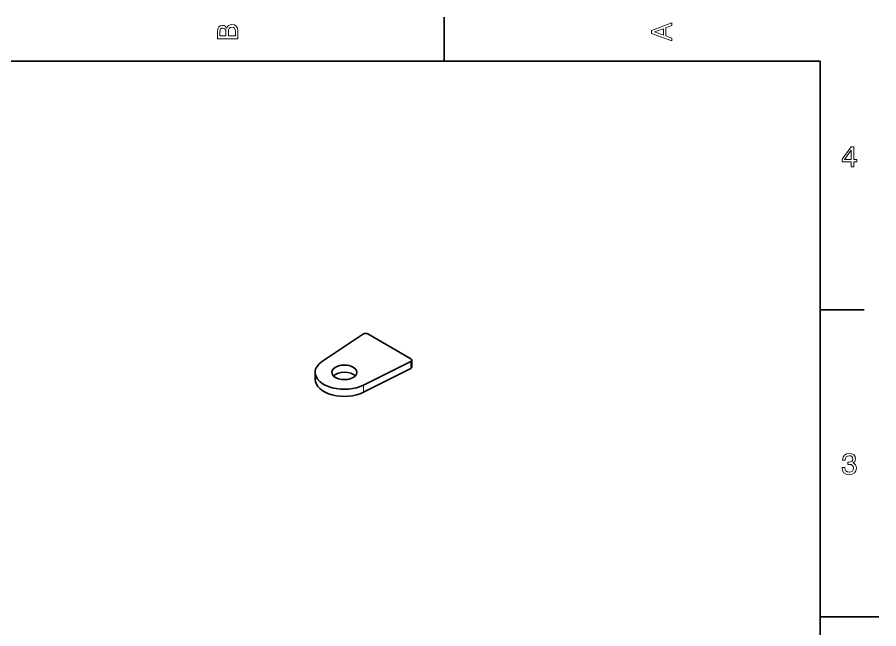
# Model space of a CAD drawing. Extents: x 0 to 297, y 0 to 210.
# Drawn here: x 149.7 to 297, y 103 to 207.5 of the extents above; entities that cross this region are included whole.
import ezdxf

# ---------------------------------------------------------------- set-up
doc = ezdxf.new("R2010")
doc.units = 0

msp = doc.modelspace()

# ---------------------------------------------------------------- linework, layer by layer
at = {"color": 7, "lineweight": 35, "ltscale": 0.1875}
for p, q in [((222.699997, 200), (222.699997, 207.5)), ((287, 157.5), (294.5, 157.5))]:
    msp.add_line(p, q, dxfattribs=at)
at = {"color": 7, "lineweight": 35}
for p, q in [((287, 200), (10, 200)), ((287, 10), (287, 200))]:
    msp.add_line(p, q, dxfattribs=at)
at = {"color": 7, "lineweight": 35, "ltscale": 0.210648}
msp.add_line((201.865936, 148.687531), (208.884796, 153.349228), dxfattribs=at)
at = {"color": 7, "lineweight": 35, "ltscale": 0.213733}
msp.add_line((209.615692, 153.363953), (217.019623, 149.089325), dxfattribs=at)
at = {"color": 7, "lineweight": 35, "ltscale": 0.030618}
msp.add_line((217.166046, 147.660477), (217.166046, 148.885208), dxfattribs=at)
at = {"color": 7, "lineweight": 35, "ltscale": 0.225853}
for p, q in [((208.919769, 144.61499), (216.994049, 148.667343)), ((208.919769, 143.390244), (216.994049, 147.442596))]:
    msp.add_line(p, q, dxfattribs=at)
at = {"color": 7, "lineweight": 13, "ltscale": 0.030619}
for p, q in [((216.994049, 147.442596), (216.994049, 148.667343)), ((208.919769, 143.390244), (208.919769, 144.61499))]:
    msp.add_line(p, q, dxfattribs=at)
at = {"color": 7, "lineweight": 35, "ltscale": 0.030619}
msp.add_line((200.639496, 145.568787), (200.639496, 146.793533), dxfattribs=at)
at = {"color": 7, "lineweight": 35, "ltscale": 0.25}
msp.add_line((287, 105), (297, 105), dxfattribs=at)
at = {"color": 7, "lineweight": 13}
for points in [[(185.542007, 205.630417), (185.249496, 205.983429), (185.052811, 206.074219), (184.81073, 206.104477), (184.432495, 206.03891), (184.160156, 205.842224), (183.993729, 205.524506), (183.933212, 205.080704), (183.933212, 203.835022), (187.433212, 203.835022), (187.433212, 205.151306), (187.36261, 205.620331), (187.155838, 205.968307), (186.828018, 206.185165), (186.384216, 206.260818), (186.08667, 206.215424), (185.839554, 206.094391), (185.65799, 205.897705)], [(261.633209, 203.466858), (261.633209, 203.930847), (260.604401, 204.298996), (260.604401, 205.695969), (261.633209, 206.064133), (261.633209, 206.538193), (258.128174, 205.257217), (258.128174, 204.742798)], [(185.385666, 204.984879), (185.385666, 204.298996), (184.351807, 204.298996), (184.351807, 205.025223), (184.382065, 205.297562), (184.472839, 205.489197), (184.629181, 205.605194), (184.86116, 205.645538), (185.093155, 205.600143), (185.254532, 205.479111), (185.355408, 205.272339)], [(187.014618, 205.095825), (187.014618, 204.298996), (185.809296, 204.298996), (185.809296, 205.050446), (185.844589, 205.368164), (185.9505, 205.595108), (186.132065, 205.731277), (186.394302, 205.776657), (186.671692, 205.731277), (186.863327, 205.605194), (186.979324, 205.393372)], [(260.17572, 204.460388), (258.632477, 205), (260.17572, 205.539627)], [(292.277374, 181.916794), (292.731262, 181.916794), (292.731262, 182.784225), (293.23056, 182.784225), (293.23056, 183.187683), (292.731262, 183.187683), (292.731262, 185.341141), (292.272339, 185.341141), (290.739197, 183.228027), (290.739197, 182.784225), (292.277374, 182.784225)], [(291.162842, 183.187683), (292.277374, 184.756134), (292.277374, 183.187683)], [(290.729126, 130.51622), (290.729126, 130.480911), (290.809814, 129.996765), (291.046844, 129.633652), (291.420044, 129.401657), (291.914276, 129.315933), (292.438782, 129.401657), (292.832153, 129.623566), (293.08429, 129.976593), (293.175079, 130.430481), (293.134735, 130.728027), (293.023773, 130.970108), (292.842224, 131.156708), (292.600159, 131.292877), (292.927948, 131.565216), (293.043945, 131.998932), (292.968292, 132.392303), (292.751434, 132.68985), (292.398407, 132.87645), (291.914276, 132.942017), (291.460388, 132.861313), (291.112396, 132.63942), (290.885468, 132.286392), (290.809814, 131.817368), (290.809814, 131.782074), (291.258636, 131.782074), (291.299011, 132.104828), (291.430115, 132.336823), (291.641937, 132.478027), (291.939484, 132.528473), (292.201721, 132.488113), (292.393372, 132.382217), (292.509369, 132.210739), (292.554749, 131.97876), (292.509369, 131.731628), (292.388336, 131.565216), (292.176514, 131.46434), (291.889069, 131.434082), (291.692383, 131.439133), (291.692383, 131.04071), (291.939484, 131.050797), (292.257202, 131.005417), (292.494232, 130.884369), (292.635468, 130.687683), (292.685883, 130.430481), (292.630402, 130.13797), (292.484161, 129.921112), (292.252167, 129.784943), (291.944519, 129.739563), (291.626801, 129.789993), (291.394806, 129.941284), (291.248566, 130.183365), (291.193085, 130.51622)]]:
    msp.add_lwpolyline(points, close=True, dxfattribs=at)
at = {"color": 7, "lineweight": 35}
for centre, major_axis, start_param, end_param in [((209.262177, 153.159836), (0.5, 0), 0.7853981634, 2.4260076603), ((216.666046, 148.885208), (0.5, 0), 5.4279739737, 6.2832249655), ((216.666046, 148.885208), (0.5, 0), 0.0000396583, 0.7853981634), ((205.639496, 146.793655), (5, 0), 2.4260076603, 3.1416326697), ((205.639496, 146.793655), (2.149994, 0), 0, 3.1415926536), ((216.666046, 147.660461), (0.5, 0), 5.4279739737, 6.2832249655), ((205.639496, 146.793655), (5, 0), 3.1416326697, 5.4279739737), ((205.639496, 146.793655), (2.149994, 0), 3.1415926536, 3.926990817), ((205.639496, 145.568909), (2.149994, 0), 0.5159767948, 2.6256158819), ((205.639496, 146.793655), (2.149994, 0), 3.926990817, 6.2831853072), ((205.639496, 145.568909), (5, 0), 3.1416326697, 5.4279739737)]:
    msp.add_ellipse(centre, major_axis=major_axis, ratio=0.57735, start_param=start_param, end_param=end_param, dxfattribs=at)

doc.saveas('drawing.dxf')
